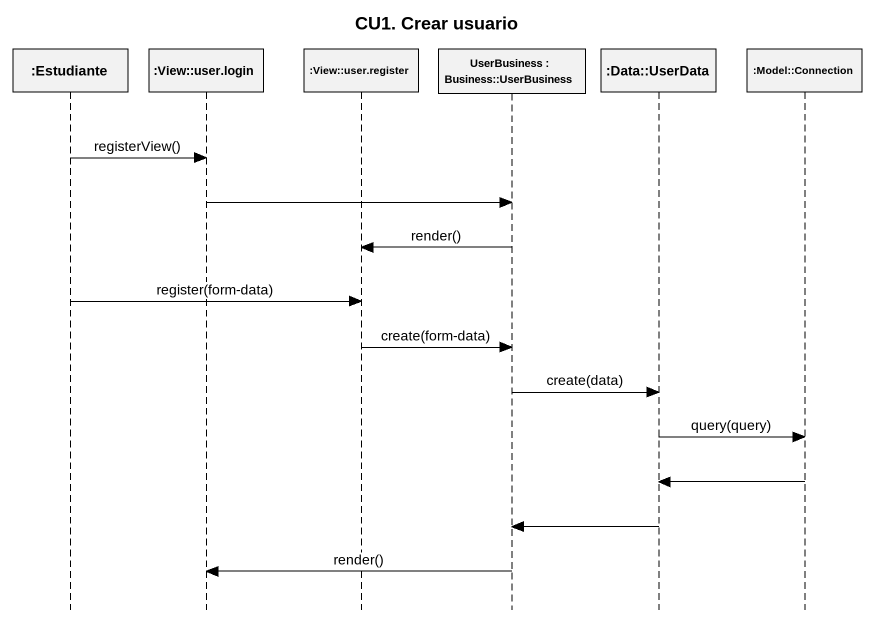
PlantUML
@startuml
title CU1. Crear usuario
hide footbox
participant ":Estudiante" as Estudiante
participant ":View::user.login" as View_user_login
participant ":View::user.register" as View_user_register
participant "UserBusiness : Business::UserBusiness" as UserBusiness
participant ":Data::UserData" as Data_UserData
participant ":Model::Connection" as Model_Connection

Estudiante -> View_user_login : registerView()
View_user_login -> UserBusiness
UserBusiness -> View_user_register : render()
Estudiante -> View_user_register : register(form-data)
View_user_register -> UserBusiness : create(form-data)
UserBusiness -> Data_UserData : create(data)
Data_UserData -> Model_Connection : query(query)
Model_Connection -> Data_UserData
Data_UserData -> UserBusiness
UserBusiness -> View_user_login : render()
@enduml
